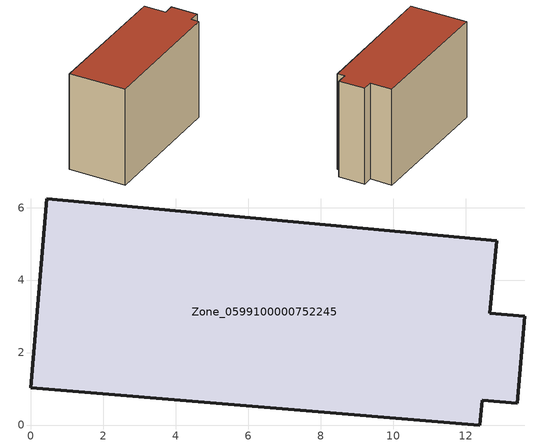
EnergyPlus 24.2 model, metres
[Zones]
Zone_0599100000752245
 floor ground (C_G): 12.67,3.08 13.62,3 13.42,0.6 12.45,0.69 12.39,0 0,1.02 0.44,6.24 12.85,5.09 z0
 wall outside (C_F): 0,1.02 12.39,0 12.45,0.69 13.42,0.6 13.62,3 12.67,3.08 12.85,5.09 0.44,6.24 0,1.02 z0:9.07
 roof outside (C_R): 12.67,3.08 12.85,5.09 0.44,6.24 0,1.02 12.39,0 12.45,0.69 13.42,0.6 13.62,3 z9.07
[BUILDING]
Pand.0599100000752245: North Axis=0; Terrain=City; Loads Convergence Tolerance Value=0.04; Temperature Convergence Tolerance Value=0.4; Solar Distribution=FullExterior; Maximum Number of Warmup Days=25; Minimum Number of Warmup Days=1
[Site:Location]
Rotterdam.The.Hague.AP_ZH_NLD Design_Conditions: Latitude=51.96; Longitude=4.45; Time Zone=1; Elevation=-4.5
[SITE:GROUNDTEMPERATURE:BUILDINGSURFACE]
18, 18, 18, 18, 18, 18, 18, 18, 18, 18, 18, 18
[MATERIAL] Thermal Absorptance=0.9; Solar Absorptance=0.7; Visible Absorptance=0.7
Name | Roughness | Thickness | Conductivity | Density | Specific Heat
G.TI.2006-2014 | MediumSmooth | 0.15 | 0.06 | 540 | 1210
F.TI.2006-2014 | Rough | 0.3 | 0.12 | 1920 | 840
R.TI.2006-2014 | MediumRough | 0.2 | 0.08 | 1500 | 1000
[CONSTRUCTION]
C_G: G.TI.2006-2014
C_F: F.TI.2006-2014
C_R: R.TI.2006-2014
[ZONE]
Zone_0599100000752245: Type=1; Multiplier=1; Ceiling Height=Autocalculate; Volume=Autocalculate; Floor Area=autocalculate; Part of Total Floor Area=Yes
[ZONEINFILTRATION:DESIGNFLOWRATE]
Infil_Zone_0599100000752245: Zone or ZoneList or Space or SpaceList=Zone_0599100000752245; Schedule=AlwaysOn; Design Flow Rate Calculation Method=Flow/Area; Flow Rate per Floor Area=0.0015; Constant Term Coefficient=1; Temperature Term Coefficient=0; Velocity Term Coefficient=0; Velocity Squared Term Coefficient=0
[HVACTEMPLATE:ZONE:IDEALLOADSAIRSYSTEM]
Zone_0599100000752245: Maximum Heating Supply Air Temperature=50; Minimum Cooling Supply Air Temperature=13; Maximum Heating Supply Air Humidity Ratio=0.0156; Minimum Cooling Supply Air Humidity Ratio=0.0077; Heating Limit=NoLimit; Cooling Limit=NoLimit; Dehumidification Control Type=ConstantSensibleHeatRatio; Cooling Sensible Heat Ratio=0.7; Dehumidification Setpoint=60; Humidification Control Type=None; Humidification Setpoint=30; Outdoor Air Method=None; Outdoor Air Flow Rate per Person=0.00944; Outdoor Air Flow Rate per Zone Floor Area=0; Outdoor Air Flow Rate per Zone=0; Demand Controlled Ventilation Type=None; Outdoor Air Economizer Type=NoEconomizer; Heat Recovery Type=None; Sensible Heat Recovery Effectiveness=0.7; Latent Heat Recovery Effectiveness=0.65
[ZONECONTROL:THERMOSTAT]
ThermostatControl_Zone_0599100000752245: Zone or ZoneList=Zone_0599100000752245; Control Type Schedule=DualSetpointControlType; Control 1=Thermostat_Zone_0599100000752245; Temperature Difference Between Cutout And Setpoint=0
[THERMOSTATSETPOINT:DUALSETPOINT]
Thermostat_Zone_0599100000752245: Heating Setpoint Temperature Schedule=HeatingSetpoint_Zone_0599100000752245; Cooling Setpoint Temperature Schedule=CoolingSetpoint_Zone_0599100000752245
[SCHEDULE:COMPACT]
HeatingSetpoint_Zone_0599100000752245: Through: 12/31, For: AllDays, Until: 24:00, 21
CoolingSetpoint_Zone_0599100000752245: Through: 12/31, For: AllDays, Until: 24:00, 24
DualSetpointControlType: Through: 12/31, For: AllDays, Until: 24:00, 4
AlwaysOn: Through: 12/31, For: AllDays, Until: 24:00, 1
